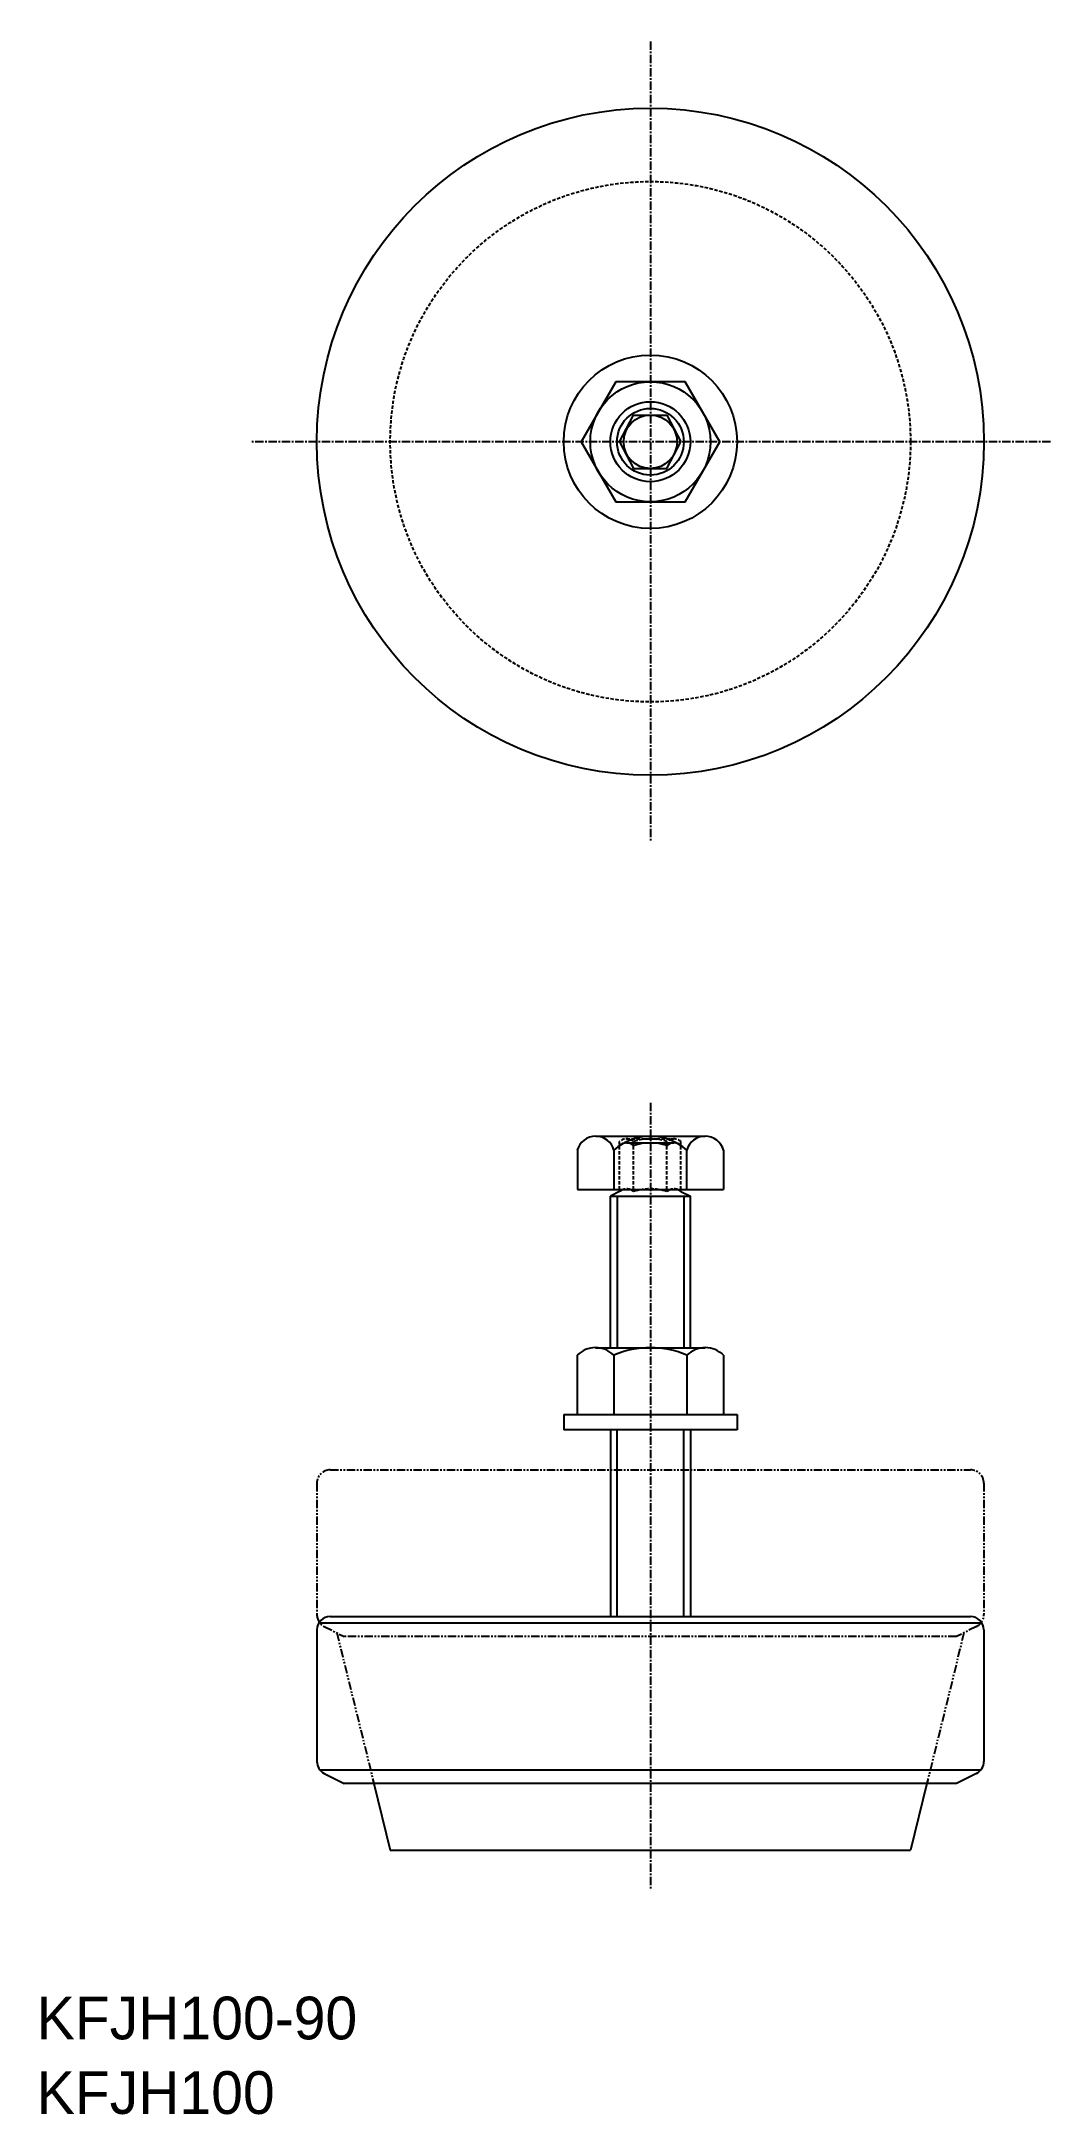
# Model space of a CAD drawing. Extents: x 1 to 152, y 0 to 311.
import ezdxf

# ---------------------------------------------------------------- set-up
doc = ezdxf.new("R2010")
doc.units = 0
for name, pattern in [('CENTER', [2, 1.25, -0.25, 0.25, -0.25]), ('DASHED', [0.75, 0.5, -0.25]), ('PHANTOM', [2.5, 1.25, -0.25, 0.25, -0.25, 0.25, -0.25])]:
    doc.linetypes.add(name, pattern=pattern)
doc.layers.get('0').update_dxf_attribs({"linetype": 'CONTINUOUS'})
doc.layers.add('CENTER', color=1, linetype='CENTER')

msp = doc.modelspace()

# ---------------------------------------------------------------- linework, layer by layer
at = {"color": 7, "linetype": 'CONTINUOUS'}
for p, q in [((86.8, 259.65), (81.61, 250.65)), ((97.2, 259.65), (86.8, 259.65)), ((102.39, 250.65), (97.2, 259.65)), ((87.39, 250.65), (89.49, 254.65)), ((89.49, 254.65), (94.49, 254.65)), ((94.49, 254.65), (96.59, 250.65)), ((81.61, 250.65), (86.8, 241.65)), ((87.39, 250.65), (89.49, 246.65)), ((94.49, 246.65), (96.59, 250.65)), ((97.2, 241.65), (102.39, 250.65)), ((89.49, 246.65), (94.49, 246.65)), ((86.8, 241.65), (97.2, 241.65)), ((83.8, 146.55), (100.21, 146.55)), ((81.05, 144.45), (81.05, 138.55)), ((86.54, 144.45), (86.54, 138.55)), ((87.39, 145.05), (87.39, 145.15)), ((88.44, 145.55), (95.54, 145.55)), ((89.5, 145.05), (89.5, 145.15)), ((94.5, 145.05), (94.5, 145.15)), ((96.59, 145.05), (96.59, 145.15)), ((97.47, 138.55), (97.47, 144.45)), ((102.95, 144.45), (102.95, 138.55)), ((81.05, 138.55), (102.95, 138.55)), ((87.39, 138.25), (86, 137.55)), ((86, 137.55), (98, 137.55)), ((86, 114.85), (86, 137.55)), ((96.59, 138.25), (98, 137.55)), ((98, 114.85), (98, 137.55)), ((81.03, 113.72), (81.03, 104.85)), ((83.77, 114.85), (100.23, 114.85)), ((86.52, 113.72), (86.52, 104.85)), ((97.48, 113.72), (97.48, 104.85)), ((102.97, 113.72), (102.97, 104.85)), ((79, 104.85), (105, 104.85)), ((79, 104.85), (79, 102.55)), ((105, 102.55), (79, 102.55)), ((86, 102.55), (86, 74.55)), ((98, 102.55), (98, 74.55)), ((105, 104.85), (105, 102.55)), ((42, 72.55), (42, 52.84)), ((141.53, 73.55), (42.47, 73.55)), ((44, 74.55), (140, 74.55)), ((142, 72.55), (142, 52.84)), ((141.53, 51.55), (42.47, 51.55)), ((43.11, 51.05), (46.1, 49.55)), ((140.89, 51.05), (137.9, 49.55)), ((137.9, 49.55), (46.1, 49.55)), ((50.54, 49.55), (53, 39.55)), ((133.46, 49.55), (131, 39.55)), ((53, 39.55), (131, 39.55))]:
    msp.add_line(p, q, dxfattribs=at)
at = {"color": 3, "linetype": 'DASHED'}
for p, q in [((88.44, 146.15), (95.54, 146.15)), ((87.39, 138.55), (87.39, 145.75)), ((89.49, 138.55), (89.49, 145.75)), ((94.49, 138.55), (94.49, 145.75)), ((96.59, 138.55), (96.59, 145.75))]:
    msp.add_line(p, q, dxfattribs=at)
at = {"color": 3, "linetype": 'CONTINUOUS'}
for p, q in [((87, 137.55), (87, 114.85)), ((97, 137.55), (97, 114.85)), ((87, 74.55), (87, 102.55)), ((97, 74.55), (97, 102.55))]:
    msp.add_line(p, q, dxfattribs=at)
at = {"color": 3, "linetype": 'PHANTOM'}
for p, q in [((44, 96.55), (140, 96.55)), ((42, 94.55), (42, 74.84)), ((142, 94.55), (142, 74.84)), ((43.11, 73.05), (46.1, 71.55)), ((44.98, 72.12), (50.54, 49.55)), ((137.9, 71.55), (46.1, 71.55)), ((139.02, 72.12), (133.46, 49.55)), ((140.89, 73.05), (137.9, 71.55))]:
    msp.add_line(p, q, dxfattribs=at)
at = {"color": 7, "linetype": 'CONTINUOUS'}
for radius in [50, 13, 9, 6, 4]:
    msp.add_circle((92, 250.65), radius, dxfattribs=at)
at = {"color": 3, "linetype": 'DASHED'}
msp.add_circle((92, 250.65), 39, dxfattribs=at)
at = {"color": 3, "linetype": 'CONTINUOUS'}
msp.add_circle((92, 250.65), 5, dxfattribs=at)
at = {"color": 7, "linetype": 'CONTINUOUS'}
for centre, radius, start, end in [((83.79, 143.72), 2.84, 14.8914, 165.1086), ((92, 138.42), 8.14, 47.8044, 132.1956), ((100.21, 143.72), 2.84, 14.8914, 165.1086), ((88.44, 143.99), 1.57, 47.8969, 132.1039), ((92, 137.62), 7.93, 71.634, 108.366), ((95.54, 143.99), 1.57, 47.8961, 132.1031), ((88.44, 137.08), 1.57, 110.1515, 132.1059), ((88.44, 137.08), 1.57, 47.8969, 69.8485), ((91.99, 130.72), 7.93, 98.9156, 108.366), ((91.99, 130.72), 7.93, 71.634, 81.0844), ((95.54, 137.08), 1.57, 110.1515, 132.1031), ((95.54, 137.08), 1.57, 47.8957, 69.8485), ((83.77, 110.98), 3.88, 44.9559, 135.0444), ((92, 101.06), 13.8, 66.5734, 113.4266), ((100.23, 110.98), 3.88, 44.9556, 135.0441), ((44, 72.55), 2, 90, 180), ((140, 72.55), 2, 0, 90), ((44, 52.84), 2, 180, 243.4349), ((140, 52.84), 2, 296.5651, 0)]:
    msp.add_arc(centre, radius, start, end, dxfattribs=at)
at = {"color": 3, "linetype": 'DASHED'}
for centre, radius, start, end in [((88.44, 144.58), 1.57, 47.8969, 132.1039), ((91.99, 138.22), 7.93, 71.6347, 108.3653), ((95.54, 144.58), 1.57, 47.8961, 132.1031), ((88.44, 137.08), 1.57, 69.8485, 110.1515), ((91.99, 130.72), 7.93, 81.0844, 98.9156), ((95.54, 137.08), 1.57, 69.8485, 110.1515)]:
    msp.add_arc(centre, radius, start, end, dxfattribs=at)
at = {"color": 3, "linetype": 'PHANTOM'}
for centre, start, end in [((44, 94.55), 90, 180), ((140, 94.55), 0, 90), ((44, 74.84), 180, 243.4349), ((140, 74.84), 296.5651, 0)]:
    msp.add_arc(centre, 2, start, end, dxfattribs=at)
at = {"layer": 'CENTER', "color": 1, "linetype": 'CENTER'}
for p, q in [((92, 310.65), (92, 190.65)), ((152, 250.65), (32, 250.65)), ((92, 151.55), (92, 33.55))]:
    msp.add_line(p, q, dxfattribs=at)

# ---------------------------------------------------------------- texts
at = {"color": 7, "linetype": 'CONTINUOUS'}
for s, p in [('KFJH100-90', (0, 11.18)), ('KFJH100', (0, 0))]:
    msp.add_text(s, height=6.4, dxfattribs=at).set_placement(p)

doc.saveas('drawing.dxf')
